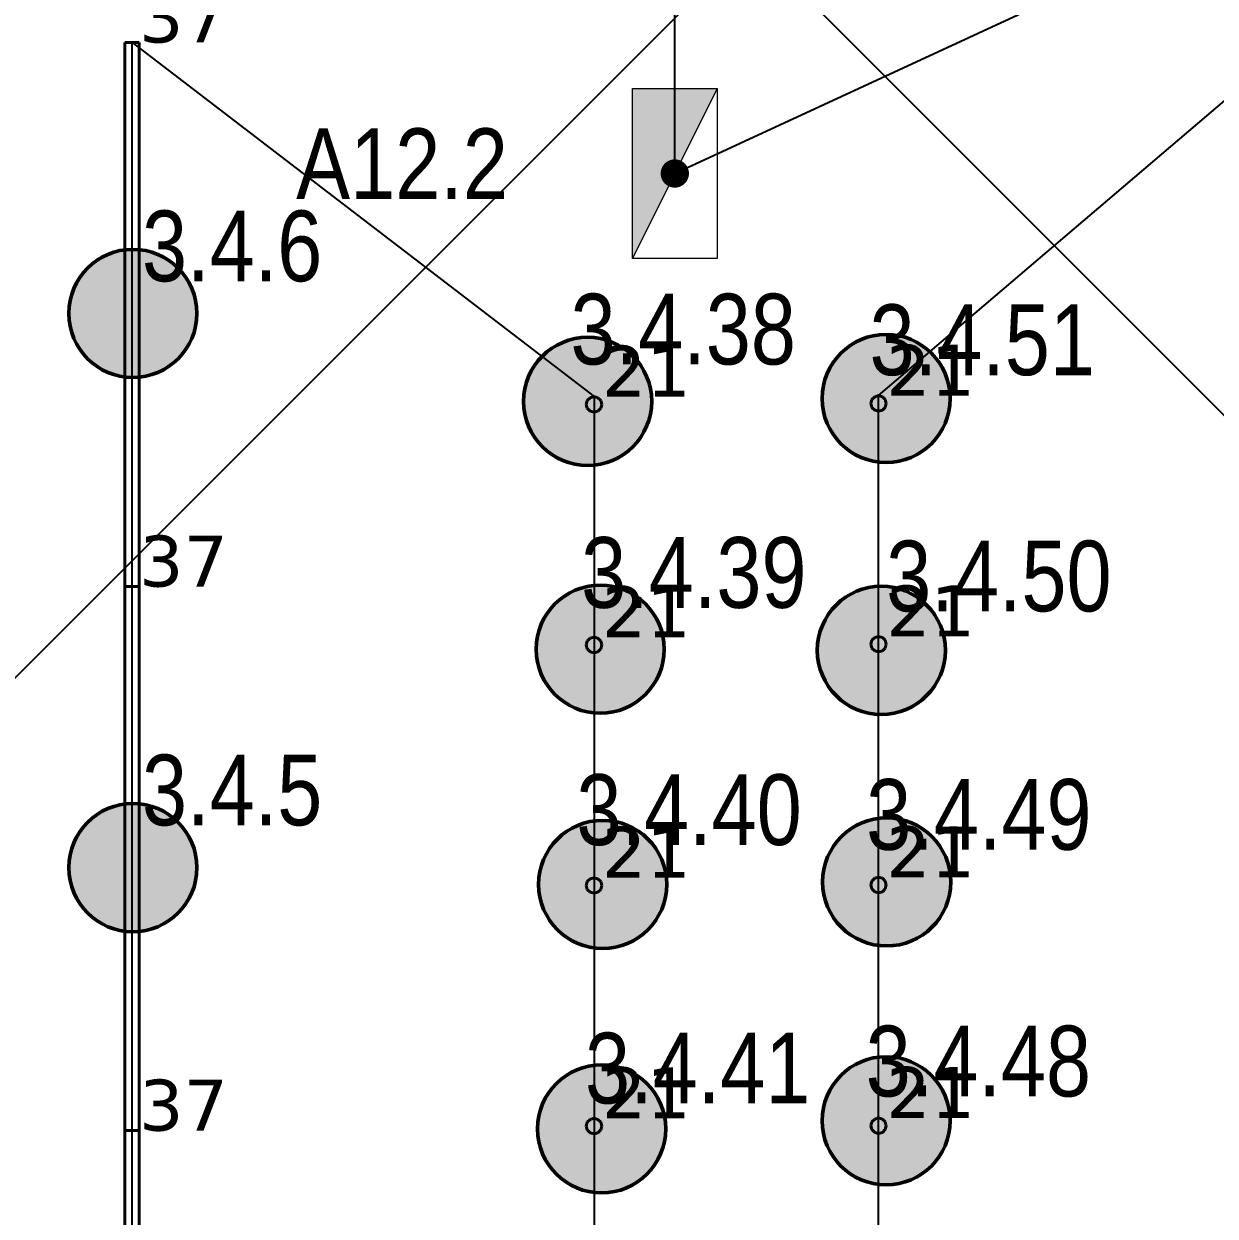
# Model space of a CAD drawing. Header units: millimetres. Extents: x -243740 to 150609, y -473655 to -165121.
# Drawn here: x -172409 to -168199, y -393839 to -389627 of the extents above; entities that cross this region are included whole.
import ezdxf
from ezdxf import colors
from ezdxf.entities.mleader import LeaderData, LeaderLine
from ezdxf.enums import TextEntityAlignment as Align
from ezdxf.math import Vec2, Vec3

# ---------------------------------------------------------------- set-up
doc = ezdxf.new("R2010")
doc.units = ezdxf.units.MM
for name, color, linetype, lineweight in [('0_Авт.', 255, 'Continuous', 5), ('_освещение_dali', 3, 'Continuous', 50), ('DLX_FL2_LUM 16', 5, 'Continuous', 40), ('DLX_FL2_LUM 28', 5, 'Continuous', 40), ('Освещение', 5, 'Continuous', 30)]:
    doc.layers.add(name, color=color, linetype=linetype, lineweight=lineweight)
doc.layers.add('_HMI', color=6, linetype='Continuous')
doc.layers.add('_Гр.ЩД-1А.5.9.I2.4', color=6, linetype='Continuous')
doc.styles.add('Arial Narrow_6', font='ARIALN.TTF', dxfattribs={"height": 193.245432})
doc.styles.get("Standard").update_dxf_attribs({"font": 'ARIALN.TTF'})
doc.styles.add('TableTextStyle', font='')
doc.styles.get('TableTextStyle').set_extended_font_data('VERDANA.TTF')
doc.linetypes.add('Truba', pattern='A,3e-05,[4,MSH_7,S=1,R=0,X=0,Y=0],-3.022072', length=3.022102)

# ---------------------------------------------------------------- blocks, each defined once
blk = doc.blocks.new('*U420')
h = blk.add_hatch(color=0)
h.dxf.hatch_style = 1
h.paths.add_polyline_path([(300, -150), (300, 150), (-300, 150)])
at = {"color": 0}
blk.add_line((300, -150), (-300, 150), dxfattribs=at)
blk.add_lwpolyline([(300, -150), (-300, -150), (-300, 150), (300, 150)], close=True, dxfattribs=at)
blk = doc.blocks.new('_Dot')
at = {"color": 0, "linetype": 'ByBlock', "lineweight": -2}
blk.add_line((-0.5, 0), (-1, 0), dxfattribs=at)
at = {"color": 0, "linetype": 'ByBlock', "const_width": 0.5}
blk.add_lwpolyline([(-0.25, 0, 1), (0.25, 0, 1)], format="xyb", close=True, dxfattribs=at)
blk = doc.blocks.new('A$Caabd1818')
at = {"layer": 'DLX_FL2_LUM 16'}
for points in [[(-176021.2, 5906.7, 0), (-176021.2, 7828.7, 0)], [(-176021.2, 7828.7, 0), (-176021.2, 7828.7, 0)], [(-176021.2, 7828.7, 0), (-176021.2, 5906.7, 0)], [(-176021.2, 7828.7, 0), (-175971.2, 7828.7, 0)], [(-175971.2, 7828.7, 0), (-176021.2, 7828.7, 0)], [(-176021.2, 7828.7, 0), (-176021.2, 7828.7, 0)], [(-175971.2, 7828.7, 0), (-176021.2, 7828.7, 0)], [(-176021.2, 7828.7, 0), (-176021.2, 5906.7, 0)], [(-176021.2, 5906.7, 0), (-176021.2, 7828.7, 0)], [(-176021.2, 7828.7, 0), (-175971.2, 7828.7, 0)], [(-175971.2, 7828.7, 0), (-175971.2, 7828.7, 0)], [(-175971.2, 7828.7, 0), (-175971.2, 5906.7, 0)], [(-175971.2, 5906.7, 0), (-175971.2, 7828.7, 0)], [(-175971.2, 7828.7, 0), (-175971.2, 7828.7, 0)], [(-175971.2, 5906.7, 0), (-175971.2, 7828.7, 0)], [(-175971.2, 7828.7, 0), (-175971.2, 5906.7, 0)], [(-176021.2, 5906.7, 0), (-176021.2, 5906.7, 0)], [(-175971.2, 5906.7, 0), (-176021.2, 5906.7, 0)], [(-176021.2, 5906.7, 0), (-176021.2, 5906.7, 0)], [(-176021.2, 5906.7, 0), (-175971.2, 5906.7, 0)], [(-176021.2, 5906.7, 0), (-175971.2, 5906.7, 0)], [(-175971.2, 5906.7, 0), (-176021.2, 5906.7, 0)], [(-176021.2, 3984.7, 0), (-176021.2, 5906.7, 0)], [(-176021.2, 5906.7, 0), (-176021.2, 5906.7, 0)], [(-176021.2, 5906.7, 0), (-176021.2, 3984.7, 0)], [(-176021.2, 5906.7, 0), (-175971.2, 5906.7, 0)], [(-175971.2, 5906.7, 0), (-176021.2, 5906.7, 0)], [(-176021.2, 5906.7, 0), (-176021.2, 5906.7, 0)], [(-175971.2, 5906.7, 0), (-176021.2, 5906.7, 0)], [(-176021.2, 5906.7, 0), (-176021.2, 3984.7, 0)], [(-176021.2, 3984.7, 0), (-176021.2, 5906.7, 0)], [(-176021.2, 5906.7, 0), (-175971.2, 5906.7, 0)], [(-175971.2, 5906.7, 0), (-175971.2, 5906.7, 0)], [(-175971.2, 5906.7, 0), (-175971.2, 5906.7, 0)], [(-175971.2, 5906.7, 0), (-175971.2, 5906.7, 0)], [(-175971.2, 5906.7, 0), (-175971.2, 3984.7, 0)], [(-175971.2, 3984.7, 0), (-175971.2, 5906.7, 0)], [(-175971.2, 5906.7, 0), (-175971.2, 5906.7, 0)], [(-175971.2, 3984.7, 0), (-175971.2, 5906.7, 0)], [(-175971.2, 5906.7, 0), (-175971.2, 3984.7, 0)], [(-176021.2, 3984.7, 0), (-176021.2, 3984.7, 0)], [(-175971.2, 3984.7, 0), (-176021.2, 3984.7, 0)], [(-176021.2, 3984.7, 0), (-176021.2, 3984.7, 0)], [(-176021.2, 3984.7, 0), (-175971.2, 3984.7, 0)], [(-176021.2, 3984.7, 0), (-175971.2, 3984.7, 0)], [(-175971.2, 3984.7, 0), (-176021.2, 3984.7, 0)], [(-176021.2, 2062.7, 0), (-176021.2, 3984.7, 0)], [(-176021.2, 3984.7, 0), (-176021.2, 3984.7, 0)], [(-176021.2, 3984.7, 0), (-176021.2, 2062.7, 0)], [(-176021.2, 3984.7, 0), (-175971.2, 3984.7, 0)], [(-175971.2, 3984.7, 0), (-176021.2, 3984.7, 0)], [(-176021.2, 3984.7, 0), (-176021.2, 3984.7, 0)], [(-175971.2, 3984.7, 0), (-176021.2, 3984.7, 0)], [(-176021.2, 3984.7, 0), (-176021.2, 2062.7, 0)], [(-176021.2, 2062.7, 0), (-176021.2, 3984.7, 0)], [(-176021.2, 3984.7, 0), (-175971.2, 3984.7, 0)], [(-175971.2, 3984.7, 0), (-175971.2, 3984.7, 0)], [(-175971.2, 3984.7, 0), (-175971.2, 3984.7, 0)], [(-175971.2, 3984.7, 0), (-175971.2, 3984.7, 0)], [(-175971.2, 3984.7, 0), (-175971.2, 2062.7, 0)], [(-175971.2, 2062.7, 0), (-175971.2, 3984.7, 0)], [(-175971.2, 3984.7, 0), (-175971.2, 3984.7, 0)], [(-175971.2, 2062.7, 0), (-175971.2, 3984.7, 0)], [(-175971.2, 3984.7, 0), (-175971.2, 2062.7, 0)]]:
    blk.add_polyline3d(points, dxfattribs=at)
at = {"layer": 'DLX_FL2_LUM 28'}
for points in [[(-174387.6, 6563.8, 0), (-174377.5, 6573.9, 0)], [(-174377.5, 6573.9, 0), (-174387.6, 6563.8, 0)], [(-174377.5, 6573.9, 0), (-174387.6, 6563.8, 0)], [(-174387.6, 6563.8, 0), (-174377.5, 6573.9, 0)], [(-174377.5, 6573.9, 0), (-174363.7, 6577.5, 0)], [(-174363.7, 6577.5, 0), (-174377.5, 6573.9, 0)], [(-174363.7, 6577.5, 0), (-174377.5, 6573.9, 0)], [(-174377.5, 6573.9, 0), (-174363.7, 6577.5, 0)], [(-174377.5, 6573.9, 0), (-174377.5, 6573.9, 0)], [(-174377.5, 6573.9, 0), (-174377.5, 6573.9, 0)], [(-174363.7, 6577.5, 0), (-174363.7, 6577.5, 0)], [(-174363.7, 6577.5, 0), (-174350, 6573.9, 0)], [(-174350, 6573.9, 0), (-174363.7, 6577.5, 0)], [(-174363.7, 6577.5, 0), (-174363.7, 6577.5, 0)], [(-174350, 6573.9, 0), (-174363.7, 6577.5, 0)], [(-174363.7, 6577.5, 0), (-174350, 6573.9, 0)], [(-174350, 6573.9, 0), (-174350, 6573.9, 0)], [(-174350, 6573.9, 0), (-174339.9, 6563.8, 0)], [(-174339.9, 6563.8, 0), (-174350, 6573.9, 0)], [(-174350, 6573.9, 0), (-174350, 6573.9, 0)], [(-174339.9, 6563.8, 0), (-174350, 6573.9, 0)], [(-174350, 6573.9, 0), (-174339.9, 6563.8, 0)], [(-173382.3, 6567.2, 0), (-173372.2, 6577.3, 0)], [(-173372.2, 6577.3, 0), (-173382.3, 6567.2, 0)], [(-173372.2, 6577.3, 0), (-173382.3, 6567.2, 0)], [(-173382.3, 6567.2, 0), (-173372.2, 6577.3, 0)], [(-173372.2, 6577.3, 0), (-173358.5, 6581, 0)], [(-173358.5, 6581, 0), (-173372.2, 6577.3, 0)], [(-173358.5, 6581, 0), (-173372.2, 6577.3, 0)], [(-173372.2, 6577.3, 0), (-173358.5, 6581, 0)], [(-173372.2, 6577.3, 0), (-173372.2, 6577.3, 0)], [(-173372.2, 6577.3, 0), (-173372.2, 6577.3, 0)], [(-173358.5, 6581, 0), (-173358.5, 6581, 0)], [(-173358.5, 6581, 0), (-173344.7, 6577.3, 0)], [(-173344.7, 6577.3, 0), (-173358.5, 6581, 0)], [(-173358.5, 6581, 0), (-173358.5, 6581, 0)], [(-173344.7, 6577.3, 0), (-173358.5, 6581, 0)], [(-173358.5, 6581, 0), (-173344.7, 6577.3, 0)], [(-173344.7, 6577.3, 0), (-173344.7, 6577.3, 0)], [(-173344.7, 6577.3, 0), (-173334.6, 6567.2, 0)], [(-173334.6, 6567.2, 0), (-173344.7, 6577.3, 0)], [(-173344.7, 6577.3, 0), (-173344.7, 6577.3, 0)], [(-173334.6, 6567.2, 0), (-173344.7, 6577.3, 0)], [(-173344.7, 6577.3, 0), (-173334.6, 6567.2, 0)], [(-174391.2, 6550, 0), (-174387.6, 6563.8, 0)], [(-174387.6, 6563.8, 0), (-174391.2, 6550, 0)], [(-174387.6, 6563.8, 0), (-174391.2, 6550, 0)], [(-174391.2, 6550, 0), (-174387.6, 6563.8, 0)], [(-174387.6, 6536.3, 0), (-174391.2, 6550, 0)], [(-174391.2, 6550, 0), (-174391.2, 6550, 0)], [(-174391.2, 6550, 0), (-174387.6, 6536.3, 0)], [(-174391.2, 6550, 0), (-174391.2, 6550, 0)], [(-174391.2, 6550, 0), (-174387.6, 6536.3, 0)], [(-174387.6, 6536.3, 0), (-174391.2, 6550, 0)], [(-174387.6, 6563.8, 0), (-174387.6, 6563.8, 0)], [(-174387.6, 6563.8, 0), (-174387.6, 6563.8, 0)], [(-174377.5, 6526.2, 0), (-174387.6, 6536.3, 0)], [(-174387.6, 6536.3, 0), (-174387.6, 6536.3, 0)], [(-174387.6, 6536.3, 0), (-174377.5, 6526.2, 0)], [(-174387.6, 6536.3, 0), (-174387.6, 6536.3, 0)], [(-174387.6, 6536.3, 0), (-174377.5, 6526.2, 0)], [(-174377.5, 6526.2, 0), (-174387.6, 6536.3, 0)], [(-174339.9, 6536.3, 0), (-174350, 6526.2, 0)], [(-174350, 6526.2, 0), (-174339.9, 6536.3, 0)], [(-174350, 6526.2, 0), (-174339.9, 6536.3, 0)], [(-174339.9, 6536.3, 0), (-174350, 6526.2, 0)], [(-174339.9, 6563.8, 0), (-174339.9, 6563.8, 0)], [(-174339.9, 6563.8, 0), (-174336.2, 6550, 0)], [(-174336.2, 6550, 0), (-174339.9, 6563.8, 0)], [(-174339.9, 6563.8, 0), (-174339.9, 6563.8, 0)], [(-174336.2, 6550, 0), (-174339.9, 6563.8, 0)], [(-174339.9, 6563.8, 0), (-174336.2, 6550, 0)], [(-174336.2, 6550, 0), (-174339.9, 6536.3, 0)], [(-174339.9, 6536.3, 0), (-174336.2, 6550, 0)], [(-174339.9, 6536.3, 0), (-174336.2, 6550, 0)], [(-174336.2, 6550, 0), (-174339.9, 6536.3, 0)], [(-174339.9, 6536.3, 0), (-174339.9, 6536.3, 0)], [(-174339.9, 6536.3, 0), (-174339.9, 6536.3, 0)], [(-174336.2, 6550, 0), (-174336.2, 6550, 0)], [(-174336.2, 6550, 0), (-174336.2, 6550, 0)], [(-173386, 6553.5, 0), (-173382.3, 6567.2, 0)], [(-173382.3, 6567.2, 0), (-173386, 6553.5, 0)], [(-173382.3, 6567.2, 0), (-173386, 6553.5, 0)], [(-173386, 6553.5, 0), (-173382.3, 6567.2, 0)], [(-173382.3, 6539.7, 0), (-173386, 6553.5, 0)], [(-173386, 6553.5, 0), (-173386, 6553.5, 0)], [(-173386, 6553.5, 0), (-173382.3, 6539.7, 0)], [(-173386, 6553.5, 0), (-173386, 6553.5, 0)], [(-173386, 6553.5, 0), (-173382.3, 6539.7, 0)], [(-173382.3, 6539.7, 0), (-173386, 6553.5, 0)], [(-173382.3, 6567.2, 0), (-173382.3, 6567.2, 0)], [(-173382.3, 6567.2, 0), (-173382.3, 6567.2, 0)], [(-173372.2, 6529.6, 0), (-173382.3, 6539.7, 0)], [(-173382.3, 6539.7, 0), (-173382.3, 6539.7, 0)], [(-173382.3, 6539.7, 0), (-173372.2, 6529.6, 0)], [(-173382.3, 6539.7, 0), (-173382.3, 6539.7, 0)], [(-173382.3, 6539.7, 0), (-173372.2, 6529.6, 0)], [(-173372.2, 6529.6, 0), (-173382.3, 6539.7, 0)], [(-173358.5, 6526, 0), (-173372.2, 6529.6, 0)], [(-173372.2, 6529.6, 0), (-173372.2, 6529.6, 0)], [(-173372.2, 6529.6, 0), (-173358.5, 6526, 0)], [(-173372.2, 6529.6, 0), (-173372.2, 6529.6, 0)], [(-173372.2, 6529.6, 0), (-173358.5, 6526, 0)], [(-173358.5, 6526, 0), (-173372.2, 6529.6, 0)], [(-173344.7, 6529.6, 0), (-173358.5, 6526, 0)], [(-173358.5, 6526, 0), (-173344.7, 6529.6, 0)], [(-173358.5, 6526, 0), (-173344.7, 6529.6, 0)], [(-173344.7, 6529.6, 0), (-173358.5, 6526, 0)], [(-173334.6, 6539.7, 0), (-173344.7, 6529.6, 0)], [(-173344.7, 6529.6, 0), (-173334.6, 6539.7, 0)], [(-173344.7, 6529.6, 0), (-173334.6, 6539.7, 0)], [(-173334.6, 6539.7, 0), (-173344.7, 6529.6, 0)], [(-173344.7, 6529.6, 0), (-173344.7, 6529.6, 0)], [(-173344.7, 6529.6, 0), (-173344.7, 6529.6, 0)], [(-173334.6, 6567.2, 0), (-173334.6, 6567.2, 0)], [(-173334.6, 6567.2, 0), (-173331, 6553.5, 0)], [(-173331, 6553.5, 0), (-173334.6, 6567.2, 0)], [(-173334.6, 6567.2, 0), (-173334.6, 6567.2, 0)], [(-173331, 6553.5, 0), (-173334.6, 6567.2, 0)], [(-173334.6, 6567.2, 0), (-173331, 6553.5, 0)], [(-173331, 6553.5, 0), (-173334.6, 6539.7, 0)], [(-173334.6, 6539.7, 0), (-173331, 6553.5, 0)], [(-173334.6, 6539.7, 0), (-173331, 6553.5, 0)], [(-173331, 6553.5, 0), (-173334.6, 6539.7, 0)], [(-173334.6, 6539.7, 0), (-173334.6, 6539.7, 0)], [(-173334.6, 6539.7, 0), (-173334.6, 6539.7, 0)], [(-173331, 6553.5, 0), (-173331, 6553.5, 0)], [(-173331, 6553.5, 0), (-173331, 6553.5, 0)], [(-174363.7, 6522.5, 0), (-174377.5, 6526.2, 0)], [(-174377.5, 6526.2, 0), (-174377.5, 6526.2, 0)], [(-174377.5, 6526.2, 0), (-174363.7, 6522.5, 0)], [(-174377.5, 6526.2, 0), (-174377.5, 6526.2, 0)], [(-174377.5, 6526.2, 0), (-174363.7, 6522.5, 0)], [(-174363.7, 6522.5, 0), (-174377.5, 6526.2, 0)], [(-174350, 6526.2, 0), (-174363.7, 6522.5, 0)], [(-174363.7, 6522.5, 0), (-174350, 6526.2, 0)], [(-174363.7, 6522.5, 0), (-174350, 6526.2, 0)], [(-174350, 6526.2, 0), (-174363.7, 6522.5, 0)], [(-174363.7, 6522.5, 0), (-174363.7, 6522.5, 0)], [(-174363.7, 6522.5, 0), (-174363.7, 6522.5, 0)], [(-174350, 6526.2, 0), (-174350, 6526.2, 0)], [(-174350, 6526.2, 0), (-174350, 6526.2, 0)], [(-173358.5, 6526, 0), (-173358.5, 6526, 0)], [(-173358.5, 6526, 0), (-173358.5, 6526, 0)], [(-173372.2, 5726.8, 0), (-173358.5, 5730.5, 0)], [(-173358.5, 5730.5, 0), (-173372.2, 5726.8, 0)], [(-173358.5, 5730.5, 0), (-173372.2, 5726.8, 0)], [(-173372.2, 5726.8, 0), (-173358.5, 5730.5, 0)], [(-173358.5, 5730.5, 0), (-173358.5, 5730.5, 0)], [(-173358.5, 5730.5, 0), (-173344.7, 5726.8, 0)], [(-173344.7, 5726.8, 0), (-173358.5, 5730.5, 0)], [(-173358.5, 5730.5, 0), (-173358.5, 5730.5, 0)], [(-173344.7, 5726.8, 0), (-173358.5, 5730.5, 0)], [(-173358.5, 5730.5, 0), (-173344.7, 5726.8, 0)], [(-174391.2, 5700.3, 0), (-174387.6, 5714.1, 0)], [(-174387.6, 5714.1, 0), (-174391.2, 5700.3, 0)], [(-174387.6, 5714.1, 0), (-174391.2, 5700.3, 0)], [(-174391.2, 5700.3, 0), (-174387.6, 5714.1, 0)], [(-174387.6, 5686.6, 0), (-174391.2, 5700.3, 0)], [(-174391.2, 5700.3, 0), (-174391.2, 5700.3, 0)], [(-174391.2, 5700.3, 0), (-174387.6, 5686.6, 0)], [(-174391.2, 5700.3, 0), (-174391.2, 5700.3, 0)], [(-174391.2, 5700.3, 0), (-174387.6, 5686.6, 0)], [(-174387.6, 5686.6, 0), (-174391.2, 5700.3, 0)], [(-174387.6, 5714.1, 0), (-174377.5, 5724.1, 0)], [(-174377.5, 5724.1, 0), (-174387.6, 5714.1, 0)], [(-174377.5, 5724.1, 0), (-174387.6, 5714.1, 0)], [(-174387.6, 5714.1, 0), (-174377.5, 5724.1, 0)], [(-174387.6, 5714.1, 0), (-174387.6, 5714.1, 0)], [(-174387.6, 5714.1, 0), (-174387.6, 5714.1, 0)], [(-174377.5, 5676.5, 0), (-174387.6, 5686.6, 0)], [(-174387.6, 5686.6, 0), (-174387.6, 5686.6, 0)], [(-174387.6, 5686.6, 0), (-174377.5, 5676.5, 0)], [(-174387.6, 5686.6, 0), (-174387.6, 5686.6, 0)], [(-174387.6, 5686.6, 0), (-174377.5, 5676.5, 0)], [(-174377.5, 5676.5, 0), (-174387.6, 5686.6, 0)], [(-174377.5, 5724.1, 0), (-174363.7, 5727.8, 0)], [(-174363.7, 5727.8, 0), (-174377.5, 5724.1, 0)], [(-174363.7, 5727.8, 0), (-174377.5, 5724.1, 0)], [(-174377.5, 5724.1, 0), (-174363.7, 5727.8, 0)], [(-174377.5, 5724.1, 0), (-174377.5, 5724.1, 0)], [(-174377.5, 5724.1, 0), (-174377.5, 5724.1, 0)], [(-174363.7, 5727.8, 0), (-174363.7, 5727.8, 0)], [(-174363.7, 5727.8, 0), (-174350, 5724.1, 0)], [(-174350, 5724.1, 0), (-174363.7, 5727.8, 0)], [(-174363.7, 5727.8, 0), (-174363.7, 5727.8, 0)], [(-174350, 5724.1, 0), (-174363.7, 5727.8, 0)], [(-174363.7, 5727.8, 0), (-174350, 5724.1, 0)], [(-174350, 5724.1, 0), (-174350, 5724.1, 0)], [(-174350, 5724.1, 0), (-174339.9, 5714.1, 0)], [(-174339.9, 5714.1, 0), (-174350, 5724.1, 0)], [(-174350, 5724.1, 0), (-174350, 5724.1, 0)], [(-174339.9, 5714.1, 0), (-174350, 5724.1, 0)], [(-174350, 5724.1, 0), (-174339.9, 5714.1, 0)], [(-174339.9, 5686.6, 0), (-174350, 5676.5, 0)], [(-174350, 5676.5, 0), (-174339.9, 5686.6, 0)], [(-174350, 5676.5, 0), (-174339.9, 5686.6, 0)], [(-174339.9, 5686.6, 0), (-174350, 5676.5, 0)], [(-174339.9, 5714.1, 0), (-174339.9, 5714.1, 0)], [(-174339.9, 5714.1, 0), (-174336.2, 5700.3, 0)], [(-174336.2, 5700.3, 0), (-174339.9, 5714.1, 0)], [(-174339.9, 5714.1, 0), (-174339.9, 5714.1, 0)], [(-174336.2, 5700.3, 0), (-174339.9, 5714.1, 0)], [(-174339.9, 5714.1, 0), (-174336.2, 5700.3, 0)], [(-174336.2, 5700.3, 0), (-174339.9, 5686.6, 0)], [(-174339.9, 5686.6, 0), (-174336.2, 5700.3, 0)], [(-174339.9, 5686.6, 0), (-174336.2, 5700.3, 0)], [(-174336.2, 5700.3, 0), (-174339.9, 5686.6, 0)], [(-174339.9, 5686.6, 0), (-174339.9, 5686.6, 0)], [(-174339.9, 5686.6, 0), (-174339.9, 5686.6, 0)], [(-174336.2, 5700.3, 0), (-174336.2, 5700.3, 0)], [(-174336.2, 5700.3, 0), (-174336.2, 5700.3, 0)], [(-173386, 5703, 0), (-173382.3, 5716.7, 0)], [(-173382.3, 5716.7, 0), (-173386, 5703, 0)], [(-173382.3, 5716.7, 0), (-173386, 5703, 0)], [(-173386, 5703, 0), (-173382.3, 5716.7, 0)], [(-173382.3, 5689.3, 0), (-173386, 5703, 0)], [(-173386, 5703, 0), (-173386, 5703, 0)], [(-173386, 5703, 0), (-173382.3, 5689.3, 0)], [(-173386, 5703, 0), (-173386, 5703, 0)], [(-173386, 5703, 0), (-173382.3, 5689.3, 0)], [(-173382.3, 5689.3, 0), (-173386, 5703, 0)], [(-173382.3, 5716.7, 0), (-173372.2, 5726.8, 0)], [(-173372.2, 5726.8, 0), (-173382.3, 5716.7, 0)], [(-173372.2, 5726.8, 0), (-173382.3, 5716.7, 0)], [(-173382.3, 5716.7, 0), (-173372.2, 5726.8, 0)], [(-173382.3, 5716.7, 0), (-173382.3, 5716.7, 0)], [(-173382.3, 5716.7, 0), (-173382.3, 5716.7, 0)], [(-173372.2, 5679.2, 0), (-173382.3, 5689.3, 0)], [(-173382.3, 5689.3, 0), (-173382.3, 5689.3, 0)], [(-173382.3, 5689.3, 0), (-173372.2, 5679.2, 0)], [(-173382.3, 5689.3, 0), (-173382.3, 5689.3, 0)], [(-173382.3, 5689.3, 0), (-173372.2, 5679.2, 0)], [(-173372.2, 5679.2, 0), (-173382.3, 5689.3, 0)], [(-173372.2, 5726.8, 0), (-173372.2, 5726.8, 0)], [(-173372.2, 5726.8, 0), (-173372.2, 5726.8, 0)], [(-173344.7, 5726.8, 0), (-173344.7, 5726.8, 0)], [(-173344.7, 5726.8, 0), (-173334.6, 5716.7, 0)], [(-173334.6, 5716.7, 0), (-173344.7, 5726.8, 0)], [(-173344.7, 5726.8, 0), (-173344.7, 5726.8, 0)], [(-173334.6, 5716.7, 0), (-173344.7, 5726.8, 0)], [(-173344.7, 5726.8, 0), (-173334.6, 5716.7, 0)], [(-173334.6, 5689.3, 0), (-173344.7, 5679.2, 0)], [(-173344.7, 5679.2, 0), (-173334.6, 5689.3, 0)], [(-173344.7, 5679.2, 0), (-173334.6, 5689.3, 0)], [(-173334.6, 5689.3, 0), (-173344.7, 5679.2, 0)], [(-173334.6, 5716.7, 0), (-173334.6, 5716.7, 0)], [(-173334.6, 5716.7, 0), (-173331, 5703, 0)], [(-173331, 5703, 0), (-173334.6, 5716.7, 0)], [(-173334.6, 5716.7, 0), (-173334.6, 5716.7, 0)], [(-173331, 5703, 0), (-173334.6, 5716.7, 0)], [(-173334.6, 5716.7, 0), (-173331, 5703, 0)], [(-173331, 5703, 0), (-173334.6, 5689.3, 0)], [(-173334.6, 5689.3, 0), (-173331, 5703, 0)], [(-173334.6, 5689.3, 0), (-173331, 5703, 0)], [(-173331, 5703, 0), (-173334.6, 5689.3, 0)], [(-173334.6, 5689.3, 0), (-173334.6, 5689.3, 0)], [(-173334.6, 5689.3, 0), (-173334.6, 5689.3, 0)], [(-173331, 5703, 0), (-173331, 5703, 0)], [(-173331, 5703, 0), (-173331, 5703, 0)], [(-174363.7, 5672.8, 0), (-174377.5, 5676.5, 0)], [(-174377.5, 5676.5, 0), (-174377.5, 5676.5, 0)], [(-174377.5, 5676.5, 0), (-174363.7, 5672.8, 0)], [(-174377.5, 5676.5, 0), (-174377.5, 5676.5, 0)], [(-174377.5, 5676.5, 0), (-174363.7, 5672.8, 0)], [(-174363.7, 5672.8, 0), (-174377.5, 5676.5, 0)], [(-174350, 5676.5, 0), (-174363.7, 5672.8, 0)], [(-174363.7, 5672.8, 0), (-174350, 5676.5, 0)], [(-174363.7, 5672.8, 0), (-174350, 5676.5, 0)], [(-174350, 5676.5, 0), (-174363.7, 5672.8, 0)], [(-174363.7, 5672.8, 0), (-174363.7, 5672.8, 0)], [(-174363.7, 5672.8, 0), (-174363.7, 5672.8, 0)], [(-174350, 5676.5, 0), (-174350, 5676.5, 0)], [(-174350, 5676.5, 0), (-174350, 5676.5, 0)], [(-173358.5, 5675.5, 0), (-173372.2, 5679.2, 0)], [(-173372.2, 5679.2, 0), (-173372.2, 5679.2, 0)], [(-173372.2, 5679.2, 0), (-173358.5, 5675.5, 0)], [(-173372.2, 5679.2, 0), (-173372.2, 5679.2, 0)], [(-173372.2, 5679.2, 0), (-173358.5, 5675.5, 0)], [(-173358.5, 5675.5, 0), (-173372.2, 5679.2, 0)], [(-173344.7, 5679.2, 0), (-173358.5, 5675.5, 0)], [(-173358.5, 5675.5, 0), (-173344.7, 5679.2, 0)], [(-173358.5, 5675.5, 0), (-173344.7, 5679.2, 0)], [(-173344.7, 5679.2, 0), (-173358.5, 5675.5, 0)], [(-173358.5, 5675.5, 0), (-173358.5, 5675.5, 0)], [(-173358.5, 5675.5, 0), (-173358.5, 5675.5, 0)], [(-173344.7, 5679.2, 0), (-173344.7, 5679.2, 0)], [(-173344.7, 5679.2, 0), (-173344.7, 5679.2, 0)], [(-174391.2, 4850.5, 0), (-174387.6, 4864.2, 0)], [(-174387.6, 4864.2, 0), (-174391.2, 4850.5, 0)], [(-174387.6, 4864.2, 0), (-174391.2, 4850.5, 0)], [(-174391.2, 4850.5, 0), (-174387.6, 4864.2, 0)], [(-174387.6, 4836.7, 0), (-174391.2, 4850.5, 0)], [(-174391.2, 4850.5, 0), (-174391.2, 4850.5, 0)], [(-174391.2, 4850.5, 0), (-174387.6, 4836.7, 0)], [(-174391.2, 4850.5, 0), (-174391.2, 4850.5, 0)], [(-174391.2, 4850.5, 0), (-174387.6, 4836.7, 0)], [(-174387.6, 4836.7, 0), (-174391.2, 4850.5, 0)], [(-174387.6, 4864.2, 0), (-174377.5, 4874.3, 0)], [(-174377.5, 4874.3, 0), (-174387.6, 4864.2, 0)], [(-174377.5, 4874.3, 0), (-174387.6, 4864.2, 0)], [(-174387.6, 4864.2, 0), (-174377.5, 4874.3, 0)], [(-174387.6, 4864.2, 0), (-174387.6, 4864.2, 0)], [(-174387.6, 4864.2, 0), (-174387.6, 4864.2, 0)], [(-174377.5, 4874.3, 0), (-174363.7, 4878, 0)], [(-174363.7, 4878, 0), (-174377.5, 4874.3, 0)], [(-174363.7, 4878, 0), (-174377.5, 4874.3, 0)], [(-174377.5, 4874.3, 0), (-174363.7, 4878, 0)], [(-174377.5, 4874.3, 0), (-174377.5, 4874.3, 0)], [(-174377.5, 4874.3, 0), (-174377.5, 4874.3, 0)], [(-174363.7, 4878, 0), (-174363.7, 4878, 0)], [(-174363.7, 4878, 0), (-174350, 4874.3, 0)], [(-174350, 4874.3, 0), (-174363.7, 4878, 0)], [(-174363.7, 4878, 0), (-174363.7, 4878, 0)], [(-174350, 4874.3, 0), (-174363.7, 4878, 0)], [(-174363.7, 4878, 0), (-174350, 4874.3, 0)], [(-174350, 4874.3, 0), (-174350, 4874.3, 0)], [(-174350, 4874.3, 0), (-174339.9, 4864.2, 0)], [(-174339.9, 4864.2, 0), (-174350, 4874.3, 0)], [(-174350, 4874.3, 0), (-174350, 4874.3, 0)], [(-174339.9, 4864.2, 0), (-174350, 4874.3, 0)], [(-174350, 4874.3, 0), (-174339.9, 4864.2, 0)], [(-174339.9, 4864.2, 0), (-174339.9, 4864.2, 0)], [(-174339.9, 4864.2, 0), (-174336.2, 4850.5, 0)], [(-174336.2, 4850.5, 0), (-174339.9, 4864.2, 0)], [(-174339.9, 4864.2, 0), (-174339.9, 4864.2, 0)], [(-174336.2, 4850.5, 0), (-174339.9, 4864.2, 0)], [(-174339.9, 4864.2, 0), (-174336.2, 4850.5, 0)], [(-174336.2, 4850.5, 0), (-174339.9, 4836.7, 0)], [(-174339.9, 4836.7, 0), (-174336.2, 4850.5, 0)], [(-174339.9, 4836.7, 0), (-174336.2, 4850.5, 0)], [(-174336.2, 4850.5, 0), (-174339.9, 4836.7, 0)], [(-174336.2, 4850.5, 0), (-174336.2, 4850.5, 0)], [(-174336.2, 4850.5, 0), (-174336.2, 4850.5, 0)], [(-173386, 4852.4, 0), (-173382.3, 4866.2, 0)], [(-173382.3, 4866.2, 0), (-173386, 4852.4, 0)], [(-173382.3, 4866.2, 0), (-173386, 4852.4, 0)], [(-173386, 4852.4, 0), (-173382.3, 4866.2, 0)], [(-173382.3, 4838.7, 0), (-173386, 4852.4, 0)], [(-173386, 4852.4, 0), (-173386, 4852.4, 0)], [(-173386, 4852.4, 0), (-173382.3, 4838.7, 0)], [(-173386, 4852.4, 0), (-173386, 4852.4, 0)], [(-173386, 4852.4, 0), (-173382.3, 4838.7, 0)], [(-173382.3, 4838.7, 0), (-173386, 4852.4, 0)], [(-173382.3, 4866.2, 0), (-173372.2, 4876.2, 0)], [(-173372.2, 4876.2, 0), (-173382.3, 4866.2, 0)], [(-173372.2, 4876.2, 0), (-173382.3, 4866.2, 0)], [(-173382.3, 4866.2, 0), (-173372.2, 4876.2, 0)], [(-173382.3, 4866.2, 0), (-173382.3, 4866.2, 0)], [(-173382.3, 4866.2, 0), (-173382.3, 4866.2, 0)], [(-173372.2, 4876.2, 0), (-173358.5, 4879.9, 0)], [(-173358.5, 4879.9, 0), (-173372.2, 4876.2, 0)], [(-173358.5, 4879.9, 0), (-173372.2, 4876.2, 0)], [(-173372.2, 4876.2, 0), (-173358.5, 4879.9, 0)], [(-173372.2, 4876.2, 0), (-173372.2, 4876.2, 0)], [(-173372.2, 4876.2, 0), (-173372.2, 4876.2, 0)], [(-173358.5, 4879.9, 0), (-173358.5, 4879.9, 0)], [(-173358.5, 4879.9, 0), (-173344.7, 4876.2, 0)], [(-173344.7, 4876.2, 0), (-173358.5, 4879.9, 0)], [(-173358.5, 4879.9, 0), (-173358.5, 4879.9, 0)], [(-173344.7, 4876.2, 0), (-173358.5, 4879.9, 0)], [(-173358.5, 4879.9, 0), (-173344.7, 4876.2, 0)], [(-173344.7, 4876.2, 0), (-173344.7, 4876.2, 0)], [(-173344.7, 4876.2, 0), (-173334.6, 4866.2, 0)], [(-173334.6, 4866.2, 0), (-173344.7, 4876.2, 0)], [(-173344.7, 4876.2, 0), (-173344.7, 4876.2, 0)], [(-173334.6, 4866.2, 0), (-173344.7, 4876.2, 0)], [(-173344.7, 4876.2, 0), (-173334.6, 4866.2, 0)], [(-173334.6, 4866.2, 0), (-173334.6, 4866.2, 0)], [(-173334.6, 4866.2, 0), (-173331, 4852.4, 0)], [(-173331, 4852.4, 0), (-173334.6, 4866.2, 0)], [(-173334.6, 4866.2, 0), (-173334.6, 4866.2, 0)], [(-173331, 4852.4, 0), (-173334.6, 4866.2, 0)], [(-173334.6, 4866.2, 0), (-173331, 4852.4, 0)], [(-173331, 4852.4, 0), (-173334.6, 4838.7, 0)], [(-173334.6, 4838.7, 0), (-173331, 4852.4, 0)], [(-173334.6, 4838.7, 0), (-173331, 4852.4, 0)], [(-173331, 4852.4, 0), (-173334.6, 4838.7, 0)], [(-173331, 4852.4, 0), (-173331, 4852.4, 0)], [(-173331, 4852.4, 0), (-173331, 4852.4, 0)], [(-174377.5, 4826.6, 0), (-174387.6, 4836.7, 0)], [(-174387.6, 4836.7, 0), (-174387.6, 4836.7, 0)], [(-174387.6, 4836.7, 0), (-174377.5, 4826.6, 0)], [(-174387.6, 4836.7, 0), (-174387.6, 4836.7, 0)], [(-174387.6, 4836.7, 0), (-174377.5, 4826.6, 0)], [(-174377.5, 4826.6, 0), (-174387.6, 4836.7, 0)], [(-174363.7, 4823, 0), (-174377.5, 4826.6, 0)], [(-174377.5, 4826.6, 0), (-174377.5, 4826.6, 0)], [(-174377.5, 4826.6, 0), (-174363.7, 4823, 0)], [(-174377.5, 4826.6, 0), (-174377.5, 4826.6, 0)], [(-174377.5, 4826.6, 0), (-174363.7, 4823, 0)], [(-174363.7, 4823, 0), (-174377.5, 4826.6, 0)], [(-174350, 4826.6, 0), (-174363.7, 4823, 0)], [(-174363.7, 4823, 0), (-174350, 4826.6, 0)], [(-174363.7, 4823, 0), (-174350, 4826.6, 0)], [(-174350, 4826.6, 0), (-174363.7, 4823, 0)], [(-174363.7, 4823, 0), (-174363.7, 4823, 0)], [(-174363.7, 4823, 0), (-174363.7, 4823, 0)], [(-174339.9, 4836.7, 0), (-174350, 4826.6, 0)], [(-174350, 4826.6, 0), (-174339.9, 4836.7, 0)], [(-174350, 4826.6, 0), (-174339.9, 4836.7, 0)], [(-174339.9, 4836.7, 0), (-174350, 4826.6, 0)], [(-174350, 4826.6, 0), (-174350, 4826.6, 0)], [(-174350, 4826.6, 0), (-174350, 4826.6, 0)], [(-174339.9, 4836.7, 0), (-174339.9, 4836.7, 0)], [(-174339.9, 4836.7, 0), (-174339.9, 4836.7, 0)], [(-173372.2, 4828.6, 0), (-173382.3, 4838.7, 0)], [(-173382.3, 4838.7, 0), (-173382.3, 4838.7, 0)], [(-173382.3, 4838.7, 0), (-173372.2, 4828.6, 0)], [(-173382.3, 4838.7, 0), (-173382.3, 4838.7, 0)], [(-173382.3, 4838.7, 0), (-173372.2, 4828.6, 0)], [(-173372.2, 4828.6, 0), (-173382.3, 4838.7, 0)], [(-173358.5, 4824.9, 0), (-173372.2, 4828.6, 0)], [(-173372.2, 4828.6, 0), (-173372.2, 4828.6, 0)], [(-173372.2, 4828.6, 0), (-173358.5, 4824.9, 0)], [(-173372.2, 4828.6, 0), (-173372.2, 4828.6, 0)], [(-173372.2, 4828.6, 0), (-173358.5, 4824.9, 0)], [(-173358.5, 4824.9, 0), (-173372.2, 4828.6, 0)], [(-173344.7, 4828.6, 0), (-173358.5, 4824.9, 0)], [(-173358.5, 4824.9, 0), (-173344.7, 4828.6, 0)], [(-173358.5, 4824.9, 0), (-173344.7, 4828.6, 0)], [(-173344.7, 4828.6, 0), (-173358.5, 4824.9, 0)], [(-173358.5, 4824.9, 0), (-173358.5, 4824.9, 0)], [(-173358.5, 4824.9, 0), (-173358.5, 4824.9, 0)], [(-173334.6, 4838.7, 0), (-173344.7, 4828.6, 0)], [(-173344.7, 4828.6, 0), (-173334.6, 4838.7, 0)], [(-173344.7, 4828.6, 0), (-173334.6, 4838.7, 0)], [(-173334.6, 4838.7, 0), (-173344.7, 4828.6, 0)], [(-173344.7, 4828.6, 0), (-173344.7, 4828.6, 0)], [(-173344.7, 4828.6, 0), (-173344.7, 4828.6, 0)], [(-173334.6, 4838.7, 0), (-173334.6, 4838.7, 0)], [(-173334.6, 4838.7, 0), (-173334.6, 4838.7, 0)], [(-174391.2, 4000.7, 0), (-174387.6, 4014.5, 0)], [(-174387.6, 4014.5, 0), (-174391.2, 4000.7, 0)], [(-174387.6, 4014.5, 0), (-174391.2, 4000.7, 0)], [(-174391.2, 4000.7, 0), (-174387.6, 4014.5, 0)], [(-174387.6, 4014.5, 0), (-174377.5, 4024.5, 0)], [(-174377.5, 4024.5, 0), (-174387.6, 4014.5, 0)], [(-174377.5, 4024.5, 0), (-174387.6, 4014.5, 0)], [(-174387.6, 4014.5, 0), (-174377.5, 4024.5, 0)], [(-174387.6, 4014.5, 0), (-174387.6, 4014.5, 0)], [(-174387.6, 4014.5, 0), (-174387.6, 4014.5, 0)], [(-174377.5, 4024.5, 0), (-174363.7, 4028.2, 0)], [(-174363.7, 4028.2, 0), (-174377.5, 4024.5, 0)], [(-174363.7, 4028.2, 0), (-174377.5, 4024.5, 0)], [(-174377.5, 4024.5, 0), (-174363.7, 4028.2, 0)], [(-174377.5, 4024.5, 0), (-174377.5, 4024.5, 0)], [(-174377.5, 4024.5, 0), (-174377.5, 4024.5, 0)], [(-174363.7, 4028.2, 0), (-174363.7, 4028.2, 0)], [(-174363.7, 4028.2, 0), (-174350, 4024.5, 0)], [(-174350, 4024.5, 0), (-174363.7, 4028.2, 0)], [(-174363.7, 4028.2, 0), (-174363.7, 4028.2, 0)], [(-174350, 4024.5, 0), (-174363.7, 4028.2, 0)], [(-174363.7, 4028.2, 0), (-174350, 4024.5, 0)], [(-174350, 4024.5, 0), (-174350, 4024.5, 0)], [(-174350, 4024.5, 0), (-174339.9, 4014.5, 0)], [(-174339.9, 4014.5, 0), (-174350, 4024.5, 0)], [(-174350, 4024.5, 0), (-174350, 4024.5, 0)], [(-174339.9, 4014.5, 0), (-174350, 4024.5, 0)], [(-174350, 4024.5, 0), (-174339.9, 4014.5, 0)], [(-174339.9, 4014.5, 0), (-174339.9, 4014.5, 0)], [(-174339.9, 4014.5, 0), (-174336.2, 4000.7, 0)], [(-174336.2, 4000.7, 0), (-174339.9, 4014.5, 0)], [(-174339.9, 4014.5, 0), (-174339.9, 4014.5, 0)], [(-174336.2, 4000.7, 0), (-174339.9, 4014.5, 0)], [(-174339.9, 4014.5, 0), (-174336.2, 4000.7, 0)], [(-173386, 4001.8, 0), (-173382.3, 4015.6, 0)], [(-173382.3, 4015.6, 0), (-173386, 4001.8, 0)], [(-173382.3, 4015.6, 0), (-173386, 4001.8, 0)], [(-173386, 4001.8, 0), (-173382.3, 4015.6, 0)], [(-173382.3, 3988.1, 0), (-173386, 4001.8, 0)], [(-173386, 4001.8, 0), (-173386, 4001.8, 0)], [(-173386, 4001.8, 0), (-173382.3, 3988.1, 0)], [(-173386, 4001.8, 0), (-173386, 4001.8, 0)], [(-173386, 4001.8, 0), (-173382.3, 3988.1, 0)], [(-173382.3, 3988.1, 0), (-173386, 4001.8, 0)], [(-173382.3, 4015.6, 0), (-173372.2, 4025.6, 0)], [(-173372.2, 4025.6, 0), (-173382.3, 4015.6, 0)], [(-173372.2, 4025.6, 0), (-173382.3, 4015.6, 0)], [(-173382.3, 4015.6, 0), (-173372.2, 4025.6, 0)], [(-173382.3, 4015.6, 0), (-173382.3, 4015.6, 0)], [(-173382.3, 4015.6, 0), (-173382.3, 4015.6, 0)], [(-173372.2, 4025.6, 0), (-173358.5, 4029.3, 0)], [(-173358.5, 4029.3, 0), (-173372.2, 4025.6, 0)], [(-173358.5, 4029.3, 0), (-173372.2, 4025.6, 0)], [(-173372.2, 4025.6, 0), (-173358.5, 4029.3, 0)], [(-173372.2, 4025.6, 0), (-173372.2, 4025.6, 0)], [(-173372.2, 4025.6, 0), (-173372.2, 4025.6, 0)], [(-173358.5, 4029.3, 0), (-173358.5, 4029.3, 0)], [(-173358.5, 4029.3, 0), (-173344.7, 4025.6, 0)], [(-173344.7, 4025.6, 0), (-173358.5, 4029.3, 0)], [(-173358.5, 4029.3, 0), (-173358.5, 4029.3, 0)], [(-173344.7, 4025.6, 0), (-173358.5, 4029.3, 0)], [(-173358.5, 4029.3, 0), (-173344.7, 4025.6, 0)], [(-173344.7, 4025.6, 0), (-173344.7, 4025.6, 0)], [(-173344.7, 4025.6, 0), (-173334.6, 4015.6, 0)], [(-173334.6, 4015.6, 0), (-173344.7, 4025.6, 0)], [(-173344.7, 4025.6, 0), (-173344.7, 4025.6, 0)], [(-173334.6, 4015.6, 0), (-173344.7, 4025.6, 0)], [(-173344.7, 4025.6, 0), (-173334.6, 4015.6, 0)], [(-173334.6, 4015.6, 0), (-173334.6, 4015.6, 0)], [(-173334.6, 4015.6, 0), (-173331, 4001.8, 0)], [(-173331, 4001.8, 0), (-173334.6, 4015.6, 0)], [(-173334.6, 4015.6, 0), (-173334.6, 4015.6, 0)], [(-173331, 4001.8, 0), (-173334.6, 4015.6, 0)], [(-173334.6, 4015.6, 0), (-173331, 4001.8, 0)], [(-173331, 4001.8, 0), (-173334.6, 3988.1, 0)], [(-173334.6, 3988.1, 0), (-173331, 4001.8, 0)], [(-173334.6, 3988.1, 0), (-173331, 4001.8, 0)], [(-173331, 4001.8, 0), (-173334.6, 3988.1, 0)], [(-173331, 4001.8, 0), (-173331, 4001.8, 0)], [(-173331, 4001.8, 0), (-173331, 4001.8, 0)], [(-174387.6, 3987, 0), (-174391.2, 4000.7, 0)], [(-174391.2, 4000.7, 0), (-174391.2, 4000.7, 0)], [(-174391.2, 4000.7, 0), (-174387.6, 3987, 0)], [(-174391.2, 4000.7, 0), (-174391.2, 4000.7, 0)], [(-174391.2, 4000.7, 0), (-174387.6, 3987, 0)], [(-174387.6, 3987, 0), (-174391.2, 4000.7, 0)], [(-174377.5, 3976.9, 0), (-174387.6, 3987, 0)], [(-174387.6, 3987, 0), (-174387.6, 3987, 0)], [(-174387.6, 3987, 0), (-174377.5, 3976.9, 0)], [(-174387.6, 3987, 0), (-174387.6, 3987, 0)], [(-174387.6, 3987, 0), (-174377.5, 3976.9, 0)], [(-174377.5, 3976.9, 0), (-174387.6, 3987, 0)], [(-174363.7, 3973.2, 0), (-174377.5, 3976.9, 0)], [(-174377.5, 3976.9, 0), (-174377.5, 3976.9, 0)], [(-174377.5, 3976.9, 0), (-174363.7, 3973.2, 0)], [(-174377.5, 3976.9, 0), (-174377.5, 3976.9, 0)], [(-174377.5, 3976.9, 0), (-174363.7, 3973.2, 0)], [(-174363.7, 3973.2, 0), (-174377.5, 3976.9, 0)], [(-174350, 3976.9, 0), (-174363.7, 3973.2, 0)], [(-174363.7, 3973.2, 0), (-174350, 3976.9, 0)], [(-174363.7, 3973.2, 0), (-174350, 3976.9, 0)], [(-174350, 3976.9, 0), (-174363.7, 3973.2, 0)], [(-174363.7, 3973.2, 0), (-174363.7, 3973.2, 0)], [(-174363.7, 3973.2, 0), (-174363.7, 3973.2, 0)], [(-174339.9, 3987, 0), (-174350, 3976.9, 0)], [(-174350, 3976.9, 0), (-174339.9, 3987, 0)], [(-174350, 3976.9, 0), (-174339.9, 3987, 0)], [(-174339.9, 3987, 0), (-174350, 3976.9, 0)], [(-174350, 3976.9, 0), (-174350, 3976.9, 0)], [(-174350, 3976.9, 0), (-174350, 3976.9, 0)], [(-174336.2, 4000.7, 0), (-174339.9, 3987, 0)], [(-174339.9, 3987, 0), (-174336.2, 4000.7, 0)], [(-174339.9, 3987, 0), (-174336.2, 4000.7, 0)], [(-174336.2, 4000.7, 0), (-174339.9, 3987, 0)], [(-174339.9, 3987, 0), (-174339.9, 3987, 0)], [(-174339.9, 3987, 0), (-174339.9, 3987, 0)], [(-174336.2, 4000.7, 0), (-174336.2, 4000.7, 0)], [(-174336.2, 4000.7, 0), (-174336.2, 4000.7, 0)], [(-173372.2, 3978, 0), (-173382.3, 3988.1, 0)], [(-173382.3, 3988.1, 0), (-173382.3, 3988.1, 0)], [(-173382.3, 3988.1, 0), (-173372.2, 3978, 0)], [(-173382.3, 3988.1, 0), (-173382.3, 3988.1, 0)], [(-173382.3, 3988.1, 0), (-173372.2, 3978, 0)], [(-173372.2, 3978, 0), (-173382.3, 3988.1, 0)], [(-173358.5, 3974.3, 0), (-173372.2, 3978, 0)], [(-173372.2, 3978, 0), (-173372.2, 3978, 0)], [(-173372.2, 3978, 0), (-173358.5, 3974.3, 0)], [(-173372.2, 3978, 0), (-173372.2, 3978, 0)], [(-173372.2, 3978, 0), (-173358.5, 3974.3, 0)], [(-173358.5, 3974.3, 0), (-173372.2, 3978, 0)], [(-173344.7, 3978, 0), (-173358.5, 3974.3, 0)], [(-173358.5, 3974.3, 0), (-173344.7, 3978, 0)], [(-173358.5, 3974.3, 0), (-173344.7, 3978, 0)], [(-173344.7, 3978, 0), (-173358.5, 3974.3, 0)], [(-173358.5, 3974.3, 0), (-173358.5, 3974.3, 0)], [(-173358.5, 3974.3, 0), (-173358.5, 3974.3, 0)], [(-173334.6, 3988.1, 0), (-173344.7, 3978, 0)], [(-173344.7, 3978, 0), (-173334.6, 3988.1, 0)], [(-173344.7, 3978, 0), (-173334.6, 3988.1, 0)], [(-173334.6, 3988.1, 0), (-173344.7, 3978, 0)], [(-173344.7, 3978, 0), (-173344.7, 3978, 0)], [(-173344.7, 3978, 0), (-173344.7, 3978, 0)], [(-173334.6, 3988.1, 0), (-173334.6, 3988.1, 0)], [(-173334.6, 3988.1, 0), (-173334.6, 3988.1, 0)]]:
    blk.add_polyline3d(points, dxfattribs=at)
at = {"layer": 'Освещение', "lineweight": 40, "style": 'Arial Narrow_6'}
blk.add_text('А12.2', height=250, dxfattribs=at).set_placement((-175416.5, 7275.2))
blk = doc.blocks.new('A$Cab2378fa')
at = {"lineweight": 25, "true_color": 0xfff5f5}
h = blk.add_hatch(color=7, dxfattribs=at)
h.dxf.hatch_style = 1
h.paths.add_polyline_path([(0, 0), (-141.6, -170.3, 0.174923), (3, -222.4, 0.197808), (162.3, -156.8)])
h.paths.add_polyline_path([(-163.2, 157.6), (0, 0), (147.8, 177.8, 0.175398), (3, 230.2, 0.209014)])
at = {"lineweight": 25}
h = blk.add_hatch(color=0, dxfattribs=at)
h.paths.add_polyline_path([(162.3, -156.8, 0.442338), (147.8, 177.8), (0, 0)])
h.paths.add_polyline_path([(-141.6, -170.3), (0, 0), (-163.2, 157.6, 0.430096)])
blk.add_circle((3, 3.9), 226.3)

msp = doc.modelspace()

# ---------------------------------------------------------------- linework, layer by layer
at = {"layer": '_HMI', "ltscale": 100}
msp.add_lwpolyline([(-170108.7, -390156), (-170108.7, -386658.7), (-150051.6, -386658.7), (-150051.6, -393664.8)], dxfattribs=at)
at = {"layer": '_Гр.ЩД-1А.5.9.I2.4', "ltscale": 100}
msp.add_lwpolyline([(-173525.7, -396042.9), (-172026.6, -397381.1), (-172026.6, -395459.1), (-172026.6, -393537.1), (-172026.6, -391615.1), (-172026.6, -389693.1), (-170394.1, -390944.2), (-170394.1, -391794), (-170394.1, -392643.8), (-170394.1, -393493.6), (-170394.1, -394343.3), (-170394.1, -395193.1), (-170394.1, -396042.9), (-169388.8, -396044), (-169388.8, -395193.4), (-169388.8, -394342.9), (-169388.8, -393492.5), (-169388.8, -392641.9), (-169388.8, -391791.3), (-169388.8, -390940.8), (-167887.5, -389661.6)], dxfattribs=at)
at = {"layer": 'Defpoints', "color": 251, "ltscale": 100, "true_color": 0x636466}
for points in [[(-169840, -389337.2), (-177940, -397437.2)], [(-169840, -389337.2), (-161740, -397437.2)]]:
    msp.add_lwpolyline(points, dxfattribs=at)

# ---------------------------------------------------------------- block references
at = {"layer": '0_Авт.', "color": 1, "rotation": 89.99999999999999}
msp.add_blockref('*U420', (-170108.7, -390156), dxfattribs=at)
at = {"layer": '_освещение_dali', "color": 5, "ltscale": 100}
for p in [(-172026.6, -390654.1), (-170419.7, -390964.9), (-169365, -390954.6), (-170375.3, -391840.3), (-169381.9, -391844.4), (-172026.6, -392612.1), (-169363.1, -392662.5), (-170366.6, -392671.3), (-169365, -393506.2), (-170370.2, -393534.8)]:
    msp.add_blockref('A$Cab2378fa', p, dxfattribs=at)
at = {"layer": 'Defpoints', "linetype": 'Truba', "ltscale": 100}
msp.add_blockref('A$Caabd1818', (3969.7, -397521.8), dxfattribs=at)

# ---------------------------------------------------------------- texts
at = {"layer": '_Гр.ЩД-1А.5.9.I2.4', "ltscale": 100}
for s, p in [('3.4.6', (-171672.7, -390611.8)), ('3.4.38', (-170078.9, -390905.6)), ('3.4.51', (-169022.3, -390943.4)), ('3.4.39', (-170041.4, -391765.4)), ('3.4.50', (-168963.6, -391777.9)), ('3.4.5', (-171672.7, -392533.8)), ('3.4.40', (-170058.3, -392603.3)), ('3.4.49', (-169034.3, -392620.2)), ('3.4.41', (-170027.7, -393516.3)), ('3.4.48', (-169036.1, -393491.4))]:
    msp.add_text(s, height=250, dxfattribs=at).set_placement(p, align=Align.BOTTOM_CENTER)
at = {"layer": '_освещение_dali', "color": 81, "true_color": 0xa9da90, "style": 'TableTextStyle'}
for s, p in [('37', (-172001.6, -389693.1)), ('21', (-170366.6, -390944.2)), ('21', (-169361.3, -390940.8)), ('37', (-172001.6, -391615.1)), ('21', (-170366.6, -391794)), ('21', (-169361.3, -391791.3)), ('21', (-170366.6, -392643.7)), ('21', (-169361.3, -392641.8)), ('21', (-170366.6, -393493.5)), ('21', (-169361.3, -393492.3)), ('37', (-172001.6, -393537.1))]:
    msp.add_text(s, height=180, dxfattribs=at).set_placement(p)

# ---------------------------------------------------------------- leaders
at = {"layer": '0_Авт.', "color": 1}
ml = msp.add_multileader_mtext('Standard', dxfattribs=at)
ml.set_content('1А.8.1-HMI', color=1)
ml.set_leader_properties()
ml.set_arrow_properties(name='DOT')
ml.build(insert=Vec2(0, 0))
ml.multileader.update_dxf_attribs({"has_dogleg": 0, "text_left_attachment_type": 6, "text_right_attachment_type": 6, "arrow_head_size": 100})
ctx = ml.context
ctx.base_point, ctx.char_height, ctx.arrow_head_size, ctx.landing_gap_size, ctx.plane_origin = Vec3(-167652.4, -389016.9), 250, 100, 200, Vec3(-90868, -262265.5)
ctx.left_attachment, ctx.right_attachment = 6, 6
notes = []
notes.append((ctx, [(0, (1, 1, 0), (-167660.4, -389016.9), (1, 0), 8, [(1, [(-170108.7, -390156)], 0, [])])]))
ctx.mtext.insert, ctx.mtext.width, ctx.mtext.flow_direction = Vec3(-167452.4, -388716.9), 1553.83, 5
for ctx, leaders in notes:
    for number, flags, end, landing, length, lines in leaders:
        leader = LeaderData()
        leader.index, (leader.has_last_leader_line, leader.has_dogleg_vector, leader.attachment_direction) = number, flags
        leader.last_leader_point, leader.dogleg_vector, leader.dogleg_length = Vec3(end), Vec3(landing), length
        for number, points, colour, breaks in lines:
            line = LeaderLine()
            line.index, line.vertices, line.color, line.breaks = number, Vec3.list(points), colors.encode_raw_color(colour), breaks
            leader.lines.append(line)
        ctx.leaders.append(leader)

doc.saveas('drawing.dxf')
